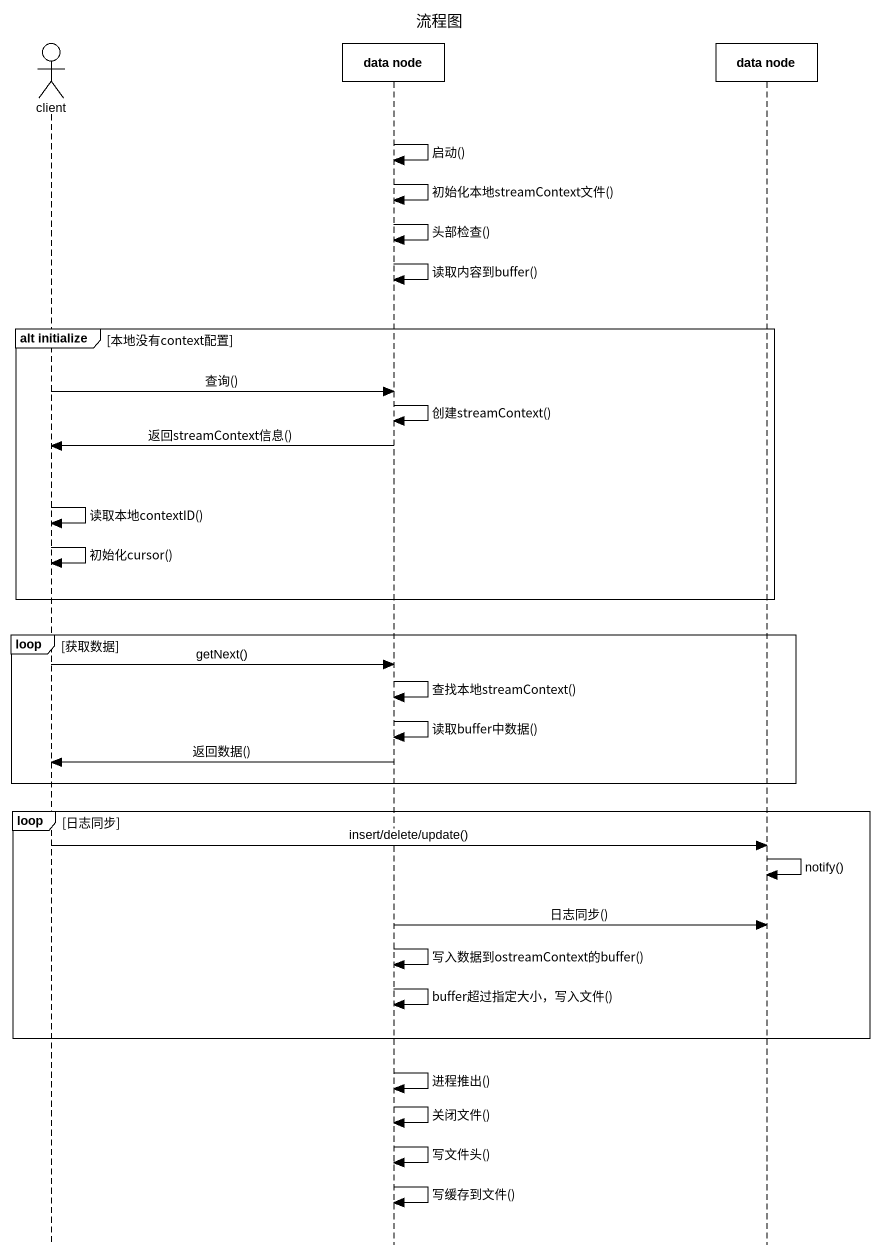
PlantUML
@startuml
title 流程图
hide footbox
actor client
participant "data node" as data_node
participant "data node" as data_node_2

data_node -> data_node : 启动()
data_node -> data_node : 初始化本地streamContext文件()
data_node -> data_node : 头部检查()
data_node -> data_node : 读取内容到buffer()
group alt initialize [本地没有context配置]
  client -> data_node : 查询()
  data_node -> data_node : 创建streamContext()
  data_node -> client : 返回streamContext信息()
  client -> client : 读取本地contextID()
  client -> client : 初始化cursor()
end
loop 获取数据
  client -> data_node : getNext()
  data_node -> data_node : 查找本地streamContext()
  data_node -> data_node : 读取buffer中数据()
  data_node -> client : 返回数据()
end
loop 日志同步
  client -> data_node_2 : insert/delete/update()
  data_node_2 -> data_node_2 : notify()
  data_node -> data_node_2 : 日志同步()
  data_node -> data_node : 写入数据到ostreamContext的buffer()
  data_node -> data_node : buffer超过指定大小，写入文件()
end
data_node -> data_node : 进程推出()
data_node -> data_node : 关闭文件()
data_node -> data_node : 写文件头()
data_node -> data_node : 写缓存到文件()
@enduml
